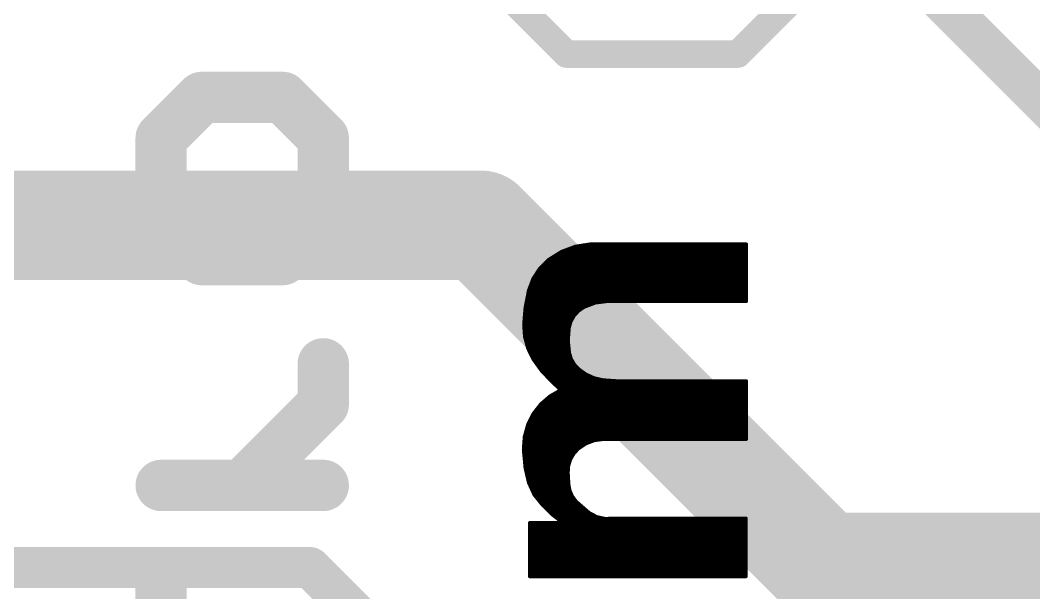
# Model space of a CAD drawing. Extents: x -0.1 to 52.8, y -11.4 to 50.9.
# Drawn here: x 25.79 to 33.31, y 25.21 to 29.46 of the extents above; entities that cross this region are included whole.
import ezdxf

# ---------------------------------------------------------------- set-up
doc = ezdxf.new("R2010")
doc.units = 0
for name, color, linetype in [('1', 12, 'CONTINUOUS'), ('21', 41, 'CONTINUOUS'), ('22', 40, 'CONTINUOUS')]:
    doc.layers.add(name, color=color, linetype=linetype)

msp = doc.modelspace()

# ---------------------------------------------------------------- linework, layer by layer
at = {"layer": '1'}
for points, const_width in [([(33.02, 29.21), (32.512, 29.718)], 0.3048), ([(34.29, 27.94), (33.02, 29.21)], 0.3048), ([(29.21, 27.94), (24.13, 27.94)], 0.8128), ([(31.75, 25.4), (29.21, 27.94)], 0.8128), ([(40.64, 25.4), (31.75, 25.4)], 0.8128), ([(27.94, 25.4), (24.13, 25.4)], 0.3048), ([(30.48, 22.86), (27.94, 25.4)], 0.3048)]:
    msp.add_lwpolyline(points, dxfattribs=dict(at, const_width=const_width))
for points, const_width in [([(33.0739, 29.2639, 1), (32.9661, 29.1561)], 0.1524), ([(32.9661, 29.1561, 1), (33.0739, 29.2639)], 0.1524), ([(29.3537, 28.0837, 1), (29.0663, 27.7963)], 0.4064), ([(29.21, 27.7368, 1), (29.21, 28.1432)], 0.4064), ([(31.75, 25.6032, 1), (31.75, 25.1968)], 0.4064), ([(31.6063, 25.2563, 1), (31.8937, 25.5437)], 0.4064), ([(27.9939, 25.4539, 1), (27.8861, 25.3461)], 0.1524), ([(27.94, 25.3238, 1), (27.94, 25.4762)], 0.1524)]:
    msp.add_lwpolyline(points, format="xyb", dxfattribs=dict(at, const_width=const_width))
at = {"layer": '21'}
for points, const_width in [([(29.21, 29.845), (29.845, 29.21)], 0.2032), ([(31.115, 29.21), (31.75, 29.845)], 0.2032), ([(29.845, 29.21), (31.115, 29.21)], 0.2032), ([(29.8068, 27.7448), (29.9107, 27.7835)], 0.0254), ([(29.8535, 27.7622), (31.1785, 27.7622)], 0.0254), ([(29.9107, 27.7835), (30.0203, 27.8003)], 0.0254), ([(29.9376, 27.7876), (31.1785, 27.7876)], 0.0254), ([(30.0203, 27.8003), (31.1785, 27.8003)], 0.0254), ([(31.1785, 27.8003), (31.1785, 27.3761)], 0.0254), ([(29.6465, 27.6215), (29.7129, 27.686)], 0.0254), ([(29.7129, 27.686), (29.8068, 27.7448)], 0.0254), ([(29.7129, 27.686), (31.1785, 27.686)], 0.0254), ([(29.7535, 27.7114), (31.1785, 27.7114)], 0.0254), ([(29.794, 27.7368), (31.1785, 27.7368)], 0.0254), ([(29.5958, 27.544), (29.6465, 27.6215)], 0.0254), ([(29.6388, 27.6098), (31.1785, 27.6098)], 0.0254), ([(29.6606, 27.6352), (31.1785, 27.6352)], 0.0254), ([(29.6868, 27.6606), (31.1785, 27.6606)], 0.0254), ([(29.5631, 27.4574), (29.5958, 27.544)], 0.0254), ([(29.5918, 27.5336), (31.1785, 27.5336)], 0.0254), ([(29.6056, 27.559), (31.1785, 27.559)], 0.0254), ([(29.6222, 27.5844), (31.1785, 27.5844)], 0.0254), ([(29.5382, 27.3314), (29.5631, 27.4574)], 0.0254), ([(29.5631, 27.4574), (31.1785, 27.4574)], 0.0254), ([(29.5727, 27.4828), (31.1785, 27.4828)], 0.0254), ([(29.5822, 27.5082), (31.1785, 27.5082)], 0.0254), ([(29.5481, 27.3812), (31.1785, 27.3812)], 0.0254), ([(29.5531, 27.4066), (31.1785, 27.4066)], 0.0254), ([(29.5581, 27.432), (31.1785, 27.432)], 0.0254), ([(30.1498, 27.3761), (30.0595, 27.3651)], 0.0254), ([(31.1785, 27.3761), (30.1498, 27.3761)], 0.0254), ([(29.5275, 27.2034), (29.5382, 27.3314)], 0.0254), ([(29.536, 27.305), (29.9337, 27.305)], 0.0254), ([(29.5381, 27.3304), (29.9708, 27.3304)], 0.0254), ([(29.543, 27.3558), (30.0349, 27.3558)], 0.0254), ([(29.9337, 27.3051), (29.9004, 27.2686)], 0.0254), ([(29.9745, 27.3329), (29.9337, 27.3051)], 0.0254), ([(30.0595, 27.3651), (29.9745, 27.3329)], 0.0254), ([(29.5296, 27.2288), (29.8782, 27.2288)], 0.0254), ([(29.5318, 27.2542), (29.8924, 27.2542)], 0.0254), ([(29.5339, 27.2796), (29.9105, 27.2796)], 0.0254), ([(29.8763, 27.2255), (29.8628, 27.178)], 0.0254), ([(29.9004, 27.2686), (29.8763, 27.2255)], 0.0254), ([(29.5336, 27.114), (29.5275, 27.2034)], 0.0254), ([(29.5275, 27.2034), (29.87, 27.2034)], 0.0254), ([(29.5292, 27.178), (29.8628, 27.178)], 0.0254), ([(29.531, 27.1526), (29.8609, 27.1526)], 0.0254), ([(29.8628, 27.178), (29.8558, 27.0852)], 0.0254), ([(29.5327, 27.1272), (29.859, 27.1272)], 0.0254), ([(29.5568, 27.0274), (29.5336, 27.114)], 0.0254), ([(29.5369, 27.1018), (29.8571, 27.1018)], 0.0254), ([(29.5437, 27.0764), (29.8567, 27.0764)], 0.0254), ([(29.8558, 27.0852), (29.8653, 26.9926)], 0.0254), ([(29.5505, 27.051), (29.8593, 27.051)], 0.0254), ([(29.5961, 26.9469), (29.5568, 27.0274)], 0.0254), ([(29.5577, 27.0256), (29.8619, 27.0256)], 0.0254), ([(29.5701, 27.0002), (29.8645, 27.0002)], 0.0254), ([(29.5825, 26.9748), (29.8708, 26.9748)], 0.0254), ([(29.5949, 26.9494), (29.8785, 26.9494)], 0.0254), ([(29.6599, 26.858), (29.5961, 26.9469)], 0.0254), ([(29.6125, 26.924), (29.8928, 26.924)], 0.0254), ([(29.8653, 26.9926), (29.8786, 26.9491)], 0.0254), ([(29.8786, 26.9491), (29.901, 26.9095)], 0.0254), ([(29.6308, 26.8986), (29.9108, 26.8986)], 0.0254), ([(29.649, 26.8732), (29.9348, 26.8732)], 0.0254), ([(29.7358, 26.7792), (29.6599, 26.858)], 0.0254), ([(29.6697, 26.8478), (29.9696, 26.8478)], 0.0254), ([(29.901, 26.9095), (29.9314, 26.8757)], 0.0254), ([(29.9314, 26.8757), (29.9863, 26.8356)], 0.0254), ([(29.6942, 26.8224), (30.0152, 26.8224)], 0.0254), ([(29.7187, 26.797), (30.0923, 26.797)], 0.0254), ([(29.784, 26.7335), (29.7358, 26.7792)], 0.0254), ([(29.7438, 26.7716), (31.1785, 26.7716)], 0.0254), ([(29.9863, 26.8356), (30.048, 26.8073)], 0.0254), ([(30.048, 26.8073), (30.1142, 26.7919)], 0.0254), ([(30.1142, 26.7919), (30.226, 26.7843)], 0.0254), ([(30.226, 26.7843), (31.1785, 26.7843)], 0.0254), ([(31.1785, 26.7843), (31.1785, 26.3525)], 0.0254), ([(29.7199, 26.6713), (29.7967, 26.7157)], 0.0254), ([(29.7616, 26.6954), (31.1785, 26.6954)], 0.0254), ([(29.7706, 26.7462), (31.1785, 26.7462)], 0.0254), ([(29.7931, 26.7244), (29.784, 26.7335)], 0.0254), ([(29.7958, 26.7204), (29.7931, 26.7244)], 0.0254), ([(29.7955, 26.7208), (31.1785, 26.7208)], 0.0254), ([(29.7967, 26.7157), (29.7958, 26.7204)], 0.0254), ([(29.653, 26.6132), (29.7199, 26.6713)], 0.0254), ([(29.6599, 26.6192), (31.1785, 26.6192)], 0.0254), ([(29.6892, 26.6446), (31.1785, 26.6446)], 0.0254), ([(29.7184, 26.67), (31.1785, 26.67)], 0.0254), ([(29.558, 26.4643), (29.5983, 26.5433)], 0.0254), ([(29.5982, 26.543), (31.1785, 26.543)], 0.0254), ([(29.5983, 26.5433), (29.653, 26.6132)], 0.0254), ([(29.618, 26.5684), (31.1785, 26.5684)], 0.0254), ([(29.6378, 26.5938), (31.1785, 26.5938)], 0.0254), ([(29.5722, 26.4922), (31.1785, 26.4922)], 0.0254), ([(29.5852, 26.5176), (31.1785, 26.5176)], 0.0254), ([(29.5319, 26.372), (29.558, 26.4643)], 0.0254), ([(29.5444, 26.416), (31.1785, 26.416)], 0.0254), ([(29.5515, 26.4414), (31.1785, 26.4414)], 0.0254), ([(29.5593, 26.4668), (31.1785, 26.4668)], 0.0254), ([(29.525, 26.2763), (29.5319, 26.372)], 0.0254), ([(29.5296, 26.3398), (30.0413, 26.3398)], 0.0254), ([(29.5314, 26.3652), (31.1785, 26.3652)], 0.0254), ([(29.5372, 26.3906), (31.1785, 26.3906)], 0.0254), ([(29.9886, 26.3201), (29.9314, 26.2814)], 0.0254), ([(30.0533, 26.3443), (29.9886, 26.3201)], 0.0254), ([(30.1219, 26.3525), (30.0533, 26.3443)], 0.0254), ([(31.1785, 26.3525), (30.1219, 26.3525)], 0.0254), ([(29.5377, 26.1391), (29.525, 26.2763)], 0.0254), ([(29.5259, 26.289), (29.9426, 26.289)], 0.0254), ([(29.5262, 26.2636), (29.915, 26.2636)], 0.0254), ([(29.5278, 26.3144), (29.9801, 26.3144)], 0.0254), ([(29.8976, 26.2446), (29.8729, 26.2013)], 0.0254), ([(29.9314, 26.2814), (29.8976, 26.2446)], 0.0254), ([(29.5285, 26.2382), (29.8939, 26.2382)], 0.0254), ([(29.5309, 26.2128), (29.8795, 26.2128)], 0.0254), ([(29.5332, 26.1874), (29.8687, 26.1874)], 0.0254), ([(29.8729, 26.2013), (29.8585, 26.1534)], 0.0254), ([(29.5356, 26.162), (29.8611, 26.162)], 0.0254), ([(29.5631, 26.0299), (29.5377, 26.1391)], 0.0254), ([(29.5383, 26.1366), (29.8574, 26.1366)], 0.0254), ([(29.5442, 26.1112), (29.8557, 26.1112)], 0.0254), ([(29.8585, 26.1534), (29.8552, 26.1036)], 0.0254), ([(29.8552, 26.1036), (29.8602, 26.0172)], 0.0254), ([(29.5501, 26.0858), (29.8562, 26.0858)], 0.0254), ([(29.556, 26.0604), (29.8577, 26.0604)], 0.0254), ([(29.5619, 26.035), (29.8592, 26.035)], 0.0254), ([(29.6035, 25.941), (29.5631, 26.0299)], 0.0254), ([(29.8602, 26.0172), (29.8689, 25.9709)], 0.0254), ([(29.5723, 26.0096), (29.8616, 26.0096)], 0.0254), ([(29.5839, 25.9842), (29.8664, 25.9842)], 0.0254), ([(29.5954, 25.9588), (29.8742, 25.9588)], 0.0254), ([(29.6647, 25.8648), (29.6035, 25.941)], 0.0254), ([(29.8689, 25.9709), (29.8878, 25.9278)], 0.0254), ([(29.6096, 25.9334), (29.8854, 25.9334)], 0.0254), ([(29.63, 25.908), (29.9027, 25.908)], 0.0254), ([(29.6504, 25.8826), (29.9249, 25.8826)], 0.0254), ([(29.8878, 25.9278), (29.9161, 25.8902)], 0.0254), ([(29.9161, 25.8902), (30.0126, 25.8064)], 0.0254), ([(29.7434, 25.7886), (29.6647, 25.8648)], 0.0254), ([(29.6726, 25.8572), (29.9541, 25.8572)], 0.0254), ([(29.6988, 25.8318), (29.9834, 25.8318)], 0.0254), ([(29.725, 25.8064), (30.0126, 25.8064)], 0.0254), ([(30.0126, 25.8064), (30.0692, 25.7766)], 0.0254), ([(29.5707, 25.334), (29.5707, 25.7327)], 0.0254), ([(29.5707, 25.7327), (29.7917, 25.7327)], 0.0254), ([(29.5707, 25.7302), (31.176, 25.7302)], 0.0254), ([(29.7866, 25.7556), (29.7434, 25.7886)], 0.0254), ([(29.7534, 25.781), (30.0608, 25.781)], 0.0254), ([(29.7917, 25.7327), (29.7866, 25.7556)], 0.0254), ([(29.7866, 25.7556), (31.176, 25.7556)], 0.0254), ([(30.0692, 25.7766), (30.1316, 25.7627)], 0.0254), ([(30.1316, 25.7627), (30.1955, 25.7658)], 0.0254), ([(30.1955, 25.7658), (31.176, 25.7658)], 0.0254), ([(31.176, 25.7658), (31.176, 25.334)], 0.0254), ([(29.5707, 25.7048), (31.176, 25.7048)], 0.0254), ([(29.5707, 25.6794), (31.176, 25.6794)], 0.0254), ([(29.5707, 25.654), (31.176, 25.654)], 0.0254), ([(29.5707, 25.6286), (31.176, 25.6286)], 0.0254), ([(29.5707, 25.6032), (31.176, 25.6032)], 0.0254), ([(29.5707, 25.5778), (31.176, 25.5778)], 0.0254), ([(29.5707, 25.5524), (31.176, 25.5524)], 0.0254), ([(29.5707, 25.527), (31.176, 25.527)], 0.0254), ([(29.5707, 25.5016), (31.176, 25.5016)], 0.0254), ([(29.5707, 25.4762), (31.176, 25.4762)], 0.0254), ([(29.5707, 25.4508), (31.176, 25.4508)], 0.0254), ([(29.5707, 25.4254), (31.176, 25.4254)], 0.0254), ([(29.5707, 25.4), (31.176, 25.4)], 0.0254), ([(29.5707, 25.3746), (31.176, 25.3746)], 0.0254), ([(29.5707, 25.3492), (31.176, 25.3492)], 0.0254), ([(31.176, 25.334), (29.5707, 25.334)], 0.0254)]:
    msp.add_lwpolyline(points, dxfattribs=dict(at, const_width=const_width))
for points, const_width in [([(29.845, 29.2608, 1), (29.845, 29.1592)], 0.1016), ([(29.8091, 29.1741, 1), (29.8809, 29.2459)], 0.1016), ([(31.0791, 29.2459, 1), (31.1509, 29.1741)], 0.1016), ([(31.115, 29.1592, 1), (31.115, 29.2608)], 0.1016), ([(29.8535, 27.7686, 1), (29.8535, 27.7558)], 0.0127), ([(29.9098, 27.7897, 1), (29.9117, 27.7772)], 0.0127), ([(29.913, 27.7775, 1), (29.9085, 27.7894)], 0.0127), ([(29.9376, 27.794, 1), (29.9376, 27.7813)], 0.0127), ([(30.0203, 27.8067, 1), (30.0203, 27.7939)], 0.0127), ([(30.0213, 27.794, 1), (30.0193, 27.8066)], 0.0127), ([(31.1849, 27.8003, 1), (31.1722, 27.8003)], 0.0127), ([(31.1785, 27.7939, 1), (31.1785, 27.8067)], 0.0127), ([(31.1785, 27.7813, 1), (31.1785, 27.794)], 0.0127), ([(31.1785, 27.7558, 1), (31.1785, 27.7686)], 0.0127), ([(29.7129, 27.6924, 1), (29.7129, 27.6796)], 0.0127), ([(29.7095, 27.6914, 1), (29.7163, 27.6806)], 0.0127), ([(29.7173, 27.6814, 1), (29.7085, 27.6906)], 0.0127), ([(29.7535, 27.7178, 1), (29.7535, 27.705)], 0.0127), ([(29.794, 27.7432, 1), (29.794, 27.7305)], 0.0127), ([(29.8046, 27.7508, 1), (29.8091, 27.7389)], 0.0127), ([(29.8102, 27.7395, 1), (29.8035, 27.7502)], 0.0127), ([(31.1785, 27.7305, 1), (31.1785, 27.7432)], 0.0127), ([(31.1785, 27.705, 1), (31.1785, 27.7178)], 0.0127), ([(31.1785, 27.6796, 1), (31.1785, 27.6924)], 0.0127), ([(29.6388, 27.6162, 1), (29.6388, 27.6034)], 0.0127), ([(29.6421, 27.626, 1), (29.6509, 27.6169)], 0.0127), ([(29.6518, 27.618, 1), (29.6412, 27.625)], 0.0127), ([(29.6606, 27.6416, 1), (29.6606, 27.6288)], 0.0127), ([(29.6868, 27.667, 1), (29.6868, 27.6543)], 0.0127), ([(31.1785, 27.6543, 1), (31.1785, 27.667)], 0.0127), ([(31.1785, 27.6288, 1), (31.1785, 27.6416)], 0.0127), ([(31.1785, 27.6034, 1), (31.1785, 27.6162)], 0.0127), ([(29.5918, 27.54, 1), (29.5918, 27.5272)], 0.0127), ([(29.5904, 27.5475, 1), (29.6011, 27.5406)], 0.0127), ([(29.6017, 27.5418, 1), (29.5898, 27.5463)], 0.0127), ([(29.6056, 27.5654, 1), (29.6056, 27.5526)], 0.0127), ([(29.6222, 27.5908, 1), (29.6222, 27.5781)], 0.0127), ([(31.1785, 27.5781, 1), (31.1785, 27.5908)], 0.0127), ([(31.1785, 27.5526, 1), (31.1785, 27.5654)], 0.0127), ([(31.1785, 27.5272, 1), (31.1785, 27.54)], 0.0127), ([(29.5631, 27.4638, 1), (29.5631, 27.451)], 0.0127), ([(29.5693, 27.4562, 1), (29.5569, 27.4586)], 0.0127), ([(29.5572, 27.4596, 1), (29.569, 27.4552)], 0.0127), ([(29.5727, 27.4892, 1), (29.5727, 27.4764)], 0.0127), ([(29.5822, 27.5146, 1), (29.5822, 27.5019)], 0.0127), ([(31.1785, 27.5019, 1), (31.1785, 27.5146)], 0.0127), ([(31.1785, 27.4764, 1), (31.1785, 27.4892)], 0.0127), ([(31.1785, 27.451, 1), (31.1785, 27.4638)], 0.0127), ([(29.5481, 27.3876, 1), (29.5481, 27.3748)], 0.0127), ([(29.5531, 27.413, 1), (29.5531, 27.4002)], 0.0127), ([(29.5581, 27.4384, 1), (29.5581, 27.4257)], 0.0127), ([(30.1498, 27.3825, 1), (30.1498, 27.3697)], 0.0127), ([(30.1506, 27.3698, 1), (30.149, 27.3824)], 0.0127), ([(31.1785, 27.4257, 1), (31.1785, 27.4384)], 0.0127), ([(31.1785, 27.4002, 1), (31.1785, 27.413)], 0.0127), ([(31.1785, 27.3748, 1), (31.1785, 27.3876)], 0.0127), ([(31.1785, 27.3697, 1), (31.1785, 27.3825)], 0.0127), ([(29.536, 27.3114, 1), (29.536, 27.2986)], 0.0127), ([(29.5381, 27.3368, 1), (29.5381, 27.324)], 0.0127), ([(29.5445, 27.3309, 1), (29.5319, 27.3319)], 0.0127), ([(29.532, 27.3326, 1), (29.5444, 27.3302)], 0.0127), ([(29.543, 27.3622, 1), (29.543, 27.3495)], 0.0127), ([(29.9301, 27.3103, 1), (29.9373, 27.2998)], 0.0127), ([(29.9384, 27.3008, 1), (29.929, 27.3093)], 0.0127), ([(29.9337, 27.2986, 1), (29.9337, 27.3114)], 0.0127), ([(29.9722, 27.3388, 1), (29.9768, 27.327)], 0.0127), ([(29.9708, 27.324, 1), (29.9708, 27.3368)], 0.0127), ([(29.9781, 27.3277, 1), (29.9709, 27.3381)], 0.0127), ([(30.0349, 27.3495, 1), (30.0349, 27.3622)], 0.0127), ([(30.0588, 27.3715, 1), (30.0603, 27.3588)], 0.0127), ([(30.0618, 27.3592, 1), (30.0573, 27.3711)], 0.0127), ([(31.1722, 27.3761, 1), (31.1849, 27.3761)], 0.0127), ([(29.5296, 27.2352, 1), (29.5296, 27.2224)], 0.0127), ([(29.5318, 27.2606, 1), (29.5318, 27.2478)], 0.0127), ([(29.5339, 27.286, 1), (29.5339, 27.2733)], 0.0127), ([(29.8708, 27.2286, 1), (29.8819, 27.2224)], 0.0127), ([(29.8825, 27.2237, 1), (29.8702, 27.2272)], 0.0127), ([(29.8782, 27.2224, 1), (29.8782, 27.2352)], 0.0127), ([(29.8924, 27.2478, 1), (29.8924, 27.2606)], 0.0127), ([(29.8957, 27.2729, 1), (29.9051, 27.2643)], 0.0127), ([(29.906, 27.2655, 1), (29.8949, 27.2717)], 0.0127), ([(29.9105, 27.2733, 1), (29.9105, 27.286)], 0.0127), ([(29.5275, 27.2098, 1), (29.5275, 27.1971)], 0.0127), ([(29.5338, 27.2038, 1), (29.5212, 27.203)], 0.0127), ([(29.5212, 27.2039, 1), (29.5338, 27.2029)], 0.0127), ([(29.5292, 27.1844, 1), (29.5292, 27.1716)], 0.0127), ([(29.531, 27.159, 1), (29.531, 27.1462)], 0.0127), ([(29.8691, 27.1775, 1), (29.8565, 27.1785)], 0.0127), ([(29.8567, 27.1797, 1), (29.8689, 27.1763)], 0.0127), ([(29.8609, 27.1462, 1), (29.8609, 27.159)], 0.0127), ([(29.8628, 27.1716, 1), (29.8628, 27.1844)], 0.0127), ([(29.87, 27.1971, 1), (29.87, 27.2098)], 0.0127), ([(29.5327, 27.1336, 1), (29.5327, 27.1209)], 0.0127), ([(29.5398, 27.1156, 1), (29.5275, 27.1124)], 0.0127), ([(29.5273, 27.1136, 1), (29.54, 27.1144)], 0.0127), ([(29.5369, 27.1082, 1), (29.5369, 27.0954)], 0.0127), ([(29.5437, 27.0828, 1), (29.5437, 27.07)], 0.0127), ([(29.8622, 27.0858, 1), (29.8495, 27.0845)], 0.0127), ([(29.8495, 27.0857, 1), (29.8622, 27.0847)], 0.0127), ([(29.8567, 27.07, 1), (29.8567, 27.0828)], 0.0127), ([(29.8571, 27.0954, 1), (29.8571, 27.1082)], 0.0127), ([(29.859, 27.1209, 1), (29.859, 27.1336)], 0.0127), ([(29.5505, 27.0574, 1), (29.5505, 27.0447)], 0.0127), ([(29.5625, 27.0302, 1), (29.5511, 27.0246)], 0.0127), ([(29.5507, 27.0258, 1), (29.5629, 27.0291)], 0.0127), ([(29.5577, 27.032, 1), (29.5577, 27.0192)], 0.0127), ([(29.5701, 27.0066, 1), (29.5701, 26.9938)], 0.0127), ([(29.8593, 27.0447, 1), (29.8593, 27.0574)], 0.0127), ([(29.8619, 27.0192, 1), (29.8619, 27.032)], 0.0127), ([(29.8645, 26.9938, 1), (29.8645, 27.0066)], 0.0127), ([(29.5825, 26.9812, 1), (29.5825, 26.9685)], 0.0127), ([(29.5949, 26.9558, 1), (29.5949, 26.943)], 0.0127), ([(29.6013, 26.9506, 1), (29.5909, 26.9432)], 0.0127), ([(29.5904, 26.9441, 1), (29.6018, 26.9497)], 0.0127), ([(29.6125, 26.9304, 1), (29.6125, 26.9177)], 0.0127), ([(29.8714, 26.9945, 1), (29.8592, 26.9907)], 0.0127), ([(29.859, 26.992, 1), (29.8716, 26.9932)], 0.0127), ([(29.8708, 26.9685, 1), (29.8708, 26.9812)], 0.0127), ([(29.8842, 26.9522, 1), (29.8731, 26.946)], 0.0127), ([(29.8726, 26.9473, 1), (29.8847, 26.951)], 0.0127), ([(29.8785, 26.943, 1), (29.8785, 26.9558)], 0.0127), ([(29.8928, 26.9177, 1), (29.8928, 26.9304)], 0.0127), ([(29.6308, 26.905, 1), (29.6308, 26.8923)], 0.0127), ([(29.649, 26.8796, 1), (29.649, 26.8668)], 0.0127), ([(29.6645, 26.8624, 1), (29.6553, 26.8536)], 0.0127), ([(29.6547, 26.8543, 1), (29.6651, 26.8617)], 0.0127), ([(29.6697, 26.8542, 1), (29.6697, 26.8415)], 0.0127), ([(29.9057, 26.9138, 1), (29.8963, 26.9053)], 0.0127), ([(29.8955, 26.9064, 1), (29.9065, 26.9127)], 0.0127), ([(29.9108, 26.8923, 1), (29.9108, 26.905)], 0.0127), ([(29.9351, 26.8808, 1), (29.9277, 26.8706)], 0.0127), ([(29.9267, 26.8715, 1), (29.9361, 26.8799)], 0.0127), ([(29.9348, 26.8668, 1), (29.9348, 26.8796)], 0.0127), ([(29.9696, 26.8415, 1), (29.9696, 26.8542)], 0.0127), ([(29.6942, 26.8288, 1), (29.6942, 26.8161)], 0.0127), ([(29.7187, 26.8034, 1), (29.7187, 26.7906)], 0.0127), ([(29.7402, 26.7838, 1), (29.7314, 26.7746)], 0.0127), ([(29.7312, 26.7748, 1), (29.7404, 26.7836)], 0.0127), ([(29.7438, 26.778, 1), (29.7438, 26.7653)], 0.0127), ([(29.9889, 26.8414, 1), (29.9836, 26.8299)], 0.0127), ([(29.9825, 26.8305, 1), (29.99, 26.8408)], 0.0127), ([(30.0152, 26.8161, 1), (30.0152, 26.8288)], 0.0127), ([(30.0495, 26.8135, 1), (30.0466, 26.8011)], 0.0127), ([(30.0454, 26.8016, 1), (30.0507, 26.8131)], 0.0127), ([(30.0923, 26.7906, 1), (30.0923, 26.8034)], 0.0127), ([(30.1146, 26.7982, 1), (30.1138, 26.7856)], 0.0127), ([(30.1128, 26.7857, 1), (30.1156, 26.7981)], 0.0127), ([(30.226, 26.7907, 1), (30.226, 26.778)], 0.0127), ([(30.2256, 26.778, 1), (30.2264, 26.7906)], 0.0127), ([(31.1849, 26.7843, 1), (31.1722, 26.7843)], 0.0127), ([(31.1785, 26.778, 1), (31.1785, 26.7907)], 0.0127), ([(31.1785, 26.7653, 1), (31.1785, 26.778)], 0.0127), ([(29.7616, 26.7018, 1), (29.7616, 26.6891)], 0.0127), ([(29.7706, 26.7526, 1), (29.7706, 26.7399)], 0.0127), ([(29.7885, 26.738, 1), (29.7795, 26.729)], 0.0127), ([(29.7796, 26.7289, 1), (29.7884, 26.7381)], 0.0127), ([(29.7984, 26.7279, 1), (29.7878, 26.7209)], 0.0127), ([(29.7886, 26.7199, 1), (29.7976, 26.7289)], 0.0127), ([(29.7955, 26.7272, 1), (29.7955, 26.7144)], 0.0127), ([(29.802, 26.7216, 1), (29.7895, 26.7192)], 0.0127), ([(29.7905, 26.7169, 1), (29.801, 26.724)], 0.0127), ([(29.7905, 26.7145, 1), (29.8029, 26.7169)], 0.0127), ([(29.7999, 26.7102, 1), (29.7935, 26.7212)], 0.0127), ([(31.1785, 26.7399, 1), (31.1785, 26.7526)], 0.0127), ([(31.1785, 26.7144, 1), (31.1785, 26.7272)], 0.0127), ([(31.1785, 26.6891, 1), (31.1785, 26.7018)], 0.0127), ([(29.6599, 26.6256, 1), (29.6599, 26.6129)], 0.0127), ([(29.6892, 26.651, 1), (29.6892, 26.6382)], 0.0127), ([(29.7184, 26.6764, 1), (29.7184, 26.6637)], 0.0127), ([(29.7167, 26.6768, 1), (29.7231, 26.6658)], 0.0127), ([(29.7241, 26.6665, 1), (29.7157, 26.6761)], 0.0127), ([(31.1785, 26.6637, 1), (31.1785, 26.6764)], 0.0127), ([(31.1785, 26.6382, 1), (31.1785, 26.651)], 0.0127), ([(31.1785, 26.6129, 1), (31.1785, 26.6256)], 0.0127), ([(29.5982, 26.5494, 1), (29.5982, 26.5367)], 0.0127), ([(29.604, 26.5404, 1), (29.5927, 26.5462)], 0.0127), ([(29.618, 26.5748, 1), (29.618, 26.562)], 0.0127), ([(29.6378, 26.6002, 1), (29.6378, 26.5875)], 0.0127), ([(29.6488, 26.6179, 1), (29.6571, 26.6084)], 0.0127), ([(29.658, 26.6092, 1), (29.648, 26.6171)], 0.0127), ([(31.1785, 26.5875, 1), (31.1785, 26.6002)], 0.0127), ([(31.1785, 26.562, 1), (31.1785, 26.5748)], 0.0127), ([(31.1785, 26.5367, 1), (31.1785, 26.5494)], 0.0127), ([(29.5722, 26.4986, 1), (29.5722, 26.4858)], 0.0127), ([(29.5852, 26.524, 1), (29.5852, 26.5113)], 0.0127), ([(29.5933, 26.5472, 1), (29.6033, 26.5394)], 0.0127), ([(31.1785, 26.5113, 1), (31.1785, 26.524)], 0.0127), ([(31.1785, 26.4858, 1), (31.1785, 26.4986)], 0.0127), ([(29.5444, 26.4224, 1), (29.5444, 26.4096)], 0.0127), ([(29.5515, 26.4478, 1), (29.5515, 26.4351)], 0.0127), ([(29.5523, 26.4672, 1), (29.5637, 26.4614)], 0.0127), ([(29.5641, 26.4626, 1), (29.5519, 26.466)], 0.0127), ([(29.5593, 26.4732, 1), (29.5593, 26.4605)], 0.0127), ([(31.1785, 26.4605, 1), (31.1785, 26.4732)], 0.0127), ([(31.1785, 26.4351, 1), (31.1785, 26.4478)], 0.0127), ([(31.1785, 26.4096, 1), (31.1785, 26.4224)], 0.0127), ([(29.5296, 26.3462, 1), (29.5296, 26.3334)], 0.0127), ([(29.5314, 26.3716, 1), (29.5314, 26.3589)], 0.0127), ([(29.5258, 26.3737, 1), (29.5381, 26.3703)], 0.0127), ([(29.5383, 26.3715, 1), (29.5256, 26.3724)], 0.0127), ([(29.5372, 26.397, 1), (29.5372, 26.3843)], 0.0127), ([(29.9864, 26.3261, 1), (29.9908, 26.3142)], 0.0127), ([(29.9922, 26.3149, 1), (29.985, 26.3254)], 0.0127), ([(30.0413, 26.3334, 1), (30.0413, 26.3462)], 0.0127), ([(30.0526, 26.3506, 1), (30.0541, 26.338)], 0.0127), ([(30.0555, 26.3383, 1), (30.0511, 26.3502)], 0.0127), ([(30.1219, 26.3589, 1), (30.1219, 26.3462)], 0.0127), ([(30.1227, 26.3462, 1), (30.1211, 26.3588)], 0.0127), ([(31.1722, 26.3525, 1), (31.1849, 26.3525)], 0.0127), ([(31.1785, 26.3843, 1), (31.1785, 26.397)], 0.0127), ([(31.1785, 26.3589, 1), (31.1785, 26.3716)], 0.0127), ([(31.1785, 26.3462, 1), (31.1785, 26.3589)], 0.0127), ([(29.5313, 26.2769, 1), (29.5187, 26.2757)], 0.0127), ([(29.5187, 26.2768, 1), (29.5313, 26.2758)], 0.0127), ([(29.5259, 26.2954, 1), (29.5259, 26.2827)], 0.0127), ([(29.5262, 26.27, 1), (29.5262, 26.2572)], 0.0127), ([(29.5278, 26.3208, 1), (29.5278, 26.3081)], 0.0127), ([(29.8929, 26.2489, 1), (29.9023, 26.2403)], 0.0127), ([(29.9031, 26.2415, 1), (29.8921, 26.2478)], 0.0127), ([(29.915, 26.2572, 1), (29.915, 26.27)], 0.0127), ([(29.9278, 26.2867, 1), (29.935, 26.2761)], 0.0127), ([(29.9361, 26.2771, 1), (29.9267, 26.2857)], 0.0127), ([(29.9426, 26.2827, 1), (29.9426, 26.2954)], 0.0127), ([(29.9801, 26.3081, 1), (29.9801, 26.3208)], 0.0127), ([(29.5285, 26.2446, 1), (29.5285, 26.2319)], 0.0127), ([(29.5309, 26.2192, 1), (29.5309, 26.2065)], 0.0127), ([(29.5332, 26.1938, 1), (29.5332, 26.181)], 0.0127), ([(29.8674, 26.2044, 1), (29.8784, 26.1981)], 0.0127), ([(29.879, 26.1994, 1), (29.8668, 26.2031)], 0.0127), ([(29.8687, 26.181, 1), (29.8687, 26.1938)], 0.0127), ([(29.8795, 26.2065, 1), (29.8795, 26.2192)], 0.0127), ([(29.8939, 26.2319, 1), (29.8939, 26.2446)], 0.0127), ([(29.5356, 26.1684, 1), (29.5356, 26.1557)], 0.0127), ([(29.5439, 26.1405, 1), (29.5315, 26.1377)], 0.0127), ([(29.5314, 26.1385, 1), (29.544, 26.1397)], 0.0127), ([(29.5383, 26.143, 1), (29.5383, 26.1303)], 0.0127), ([(29.5442, 26.1176, 1), (29.5442, 26.1048)], 0.0127), ([(29.8615, 26.104, 1), (29.8489, 26.1032)], 0.0127), ([(29.8489, 26.104, 1), (29.8615, 26.1032)], 0.0127), ([(29.8648, 26.153, 1), (29.8522, 26.1538)], 0.0127), ([(29.8524, 26.1553, 1), (29.8646, 26.1516)], 0.0127), ([(29.8557, 26.1048, 1), (29.8557, 26.1176)], 0.0127), ([(29.8574, 26.1303, 1), (29.8574, 26.143)], 0.0127), ([(29.8611, 26.1557, 1), (29.8611, 26.1684)], 0.0127), ([(29.5501, 26.0922, 1), (29.5501, 26.0795)], 0.0127), ([(29.556, 26.0668, 1), (29.556, 26.0541)], 0.0127), ([(29.5619, 26.0414, 1), (29.5619, 26.0286)], 0.0127), ([(29.5689, 26.0325, 1), (29.5573, 26.0273)], 0.0127), ([(29.5569, 26.0285, 1), (29.5693, 26.0313)], 0.0127), ([(29.8664, 26.0184, 1), (29.854, 26.016)], 0.0127), ([(29.8562, 26.0795, 1), (29.8562, 26.0922)], 0.0127), ([(29.8577, 26.0541, 1), (29.8577, 26.0668)], 0.0127), ([(29.8592, 26.0286, 1), (29.8592, 26.0414)], 0.0127), ([(29.5723, 26.016, 1), (29.5723, 26.0033)], 0.0127), ([(29.5839, 25.9906, 1), (29.5839, 25.9779)], 0.0127), ([(29.5954, 25.9652, 1), (29.5954, 25.9524)], 0.0127), ([(29.6085, 25.9449, 1), (29.5986, 25.937)], 0.0127), ([(29.8539, 26.0168, 1), (29.8665, 26.0176)], 0.0127), ([(29.8616, 26.0033, 1), (29.8616, 26.016)], 0.0127), ([(29.8747, 25.9735, 1), (29.863, 25.9684)], 0.0127), ([(29.8626, 25.9698, 1), (29.8751, 25.9721)], 0.0127), ([(29.8664, 25.9779, 1), (29.8664, 25.9906)], 0.0127), ([(29.8742, 25.9524, 1), (29.8742, 25.9652)], 0.0127), ([(29.5978, 25.9383, 1), (29.6093, 25.9436)], 0.0127), ([(29.6096, 25.9398, 1), (29.6096, 25.9271)], 0.0127), ([(29.63, 25.9144, 1), (29.63, 25.9017)], 0.0127), ([(29.6504, 25.889, 1), (29.6504, 25.8762)], 0.0127), ([(29.8929, 25.9317, 1), (29.8827, 25.924)], 0.0127), ([(29.882, 25.9253, 1), (29.8936, 25.9304)], 0.0127), ([(29.8854, 25.9271, 1), (29.8854, 25.9398)], 0.0127), ([(29.9027, 25.9017, 1), (29.9027, 25.9144)], 0.0127), ([(29.9203, 25.895, 1), (29.9119, 25.8854)], 0.0127), ([(29.911, 25.8864, 1), (29.9212, 25.894)], 0.0127), ([(29.9249, 25.8762, 1), (29.9249, 25.889)], 0.0127), ([(29.6691, 25.8694, 1), (29.6603, 25.8602)], 0.0127), ([(29.6597, 25.8608, 1), (29.6697, 25.8688)], 0.0127), ([(29.6726, 25.8636, 1), (29.6726, 25.8509)], 0.0127), ([(29.6988, 25.8382, 1), (29.6988, 25.8255)], 0.0127), ([(29.725, 25.8128, 1), (29.725, 25.8)], 0.0127), ([(29.9541, 25.8509, 1), (29.9541, 25.8636)], 0.0127), ([(29.9834, 25.8255, 1), (29.9834, 25.8382)], 0.0127), ([(30.0156, 25.812, 1), (30.0096, 25.8008)], 0.0127), ([(30.0084, 25.8016, 1), (30.0168, 25.8112)], 0.0127), ([(30.0126, 25.8, 1), (30.0126, 25.8128)], 0.0127), ([(29.5707, 25.7366, 1), (29.5707, 25.7238)], 0.0127), ([(29.5707, 25.7391, 1), (29.5707, 25.7264)], 0.0127), ([(29.5771, 25.7327, 1), (29.5644, 25.7327)], 0.0127), ([(29.7473, 25.7936, 1), (29.7395, 25.7836)], 0.0127), ([(29.739, 25.784, 1), (29.7478, 25.7932)], 0.0127), ([(29.7534, 25.7874, 1), (29.7534, 25.7747)], 0.0127), ([(29.7866, 25.762, 1), (29.7866, 25.7492)], 0.0127), ([(29.7928, 25.757, 1), (29.7804, 25.7542)], 0.0127), ([(29.7827, 25.7506, 1), (29.7905, 25.7606)], 0.0127), ([(29.7855, 25.7313, 1), (29.7979, 25.7341)], 0.0127), ([(29.7917, 25.7264, 1), (29.7917, 25.7391)], 0.0127), ([(30.0608, 25.7747, 1), (30.0608, 25.7874)], 0.0127), ([(30.0706, 25.7828, 1), (30.0678, 25.7704)], 0.0127), ([(30.0662, 25.771, 1), (30.0721, 25.7822)], 0.0127), ([(30.1313, 25.7691, 1), (30.1319, 25.7564)], 0.0127), ([(30.1302, 25.7565, 1), (30.133, 25.7689)], 0.0127), ([(30.1955, 25.7722, 1), (30.1955, 25.7595)], 0.0127), ([(30.1958, 25.7595, 1), (30.1952, 25.7721)], 0.0127), ([(31.1824, 25.7658, 1), (31.1697, 25.7658)], 0.0127), ([(31.176, 25.7595, 1), (31.176, 25.7722)], 0.0127), ([(31.176, 25.7492, 1), (31.176, 25.762)], 0.0127), ([(31.176, 25.7238, 1), (31.176, 25.7366)], 0.0127), ([(29.5707, 25.6858, 1), (29.5707, 25.673)], 0.0127), ([(29.5707, 25.6604, 1), (29.5707, 25.6476)], 0.0127), ([(29.5707, 25.7112, 1), (29.5707, 25.6985)], 0.0127), ([(31.176, 25.6985, 1), (31.176, 25.7112)], 0.0127), ([(31.176, 25.673, 1), (31.176, 25.6858)], 0.0127), ([(31.176, 25.6476, 1), (31.176, 25.6604)], 0.0127), ([(29.5707, 25.6096, 1), (29.5707, 25.5968)], 0.0127), ([(29.5707, 25.5842, 1), (29.5707, 25.5714)], 0.0127), ([(29.5707, 25.635, 1), (29.5707, 25.6223)], 0.0127), ([(31.176, 25.6223, 1), (31.176, 25.635)], 0.0127), ([(31.176, 25.5968, 1), (31.176, 25.6096)], 0.0127), ([(31.176, 25.5714, 1), (31.176, 25.5842)], 0.0127), ([(29.5707, 25.5334, 1), (29.5707, 25.5206)], 0.0127), ([(29.5707, 25.508, 1), (29.5707, 25.4952)], 0.0127), ([(29.5707, 25.5588, 1), (29.5707, 25.5461)], 0.0127), ([(31.176, 25.5461, 1), (31.176, 25.5588)], 0.0127), ([(31.176, 25.5206, 1), (31.176, 25.5334)], 0.0127), ([(31.176, 25.4952, 1), (31.176, 25.508)], 0.0127), ([(29.5707, 25.4572, 1), (29.5707, 25.4444)], 0.0127), ([(29.5707, 25.4318, 1), (29.5707, 25.419)], 0.0127), ([(29.5707, 25.4826, 1), (29.5707, 25.4699)], 0.0127), ([(31.176, 25.4699, 1), (31.176, 25.4826)], 0.0127), ([(31.176, 25.4444, 1), (31.176, 25.4572)], 0.0127), ([(31.176, 25.419, 1), (31.176, 25.4318)], 0.0127), ([(29.5707, 25.381, 1), (29.5707, 25.3682)], 0.0127), ([(29.5707, 25.3556, 1), (29.5707, 25.3428)], 0.0127), ([(29.5707, 25.4064, 1), (29.5707, 25.3937)], 0.0127), ([(31.176, 25.3937, 1), (31.176, 25.4064)], 0.0127), ([(31.176, 25.3682, 1), (31.176, 25.381)], 0.0127), ([(31.176, 25.3428, 1), (31.176, 25.3556)], 0.0127), ([(29.5707, 25.3404, 1), (29.5707, 25.3276)], 0.0127), ([(29.5644, 25.334, 1), (29.5771, 25.334)], 0.0127), ([(31.1697, 25.334, 1), (31.1824, 25.334)], 0.0127), ([(31.176, 25.3276, 1), (31.176, 25.3404)], 0.0127)]:
    msp.add_lwpolyline(points, format="xyb", dxfattribs=dict(at, const_width=const_width))
at = {"layer": '22', "const_width": 0.381}
for points in [[(26.8351, 28.5882), (27.1359, 28.889)], [(27.1359, 28.889), (27.7376, 28.889)], [(27.7376, 28.889), (28.0384, 28.5882)], [(26.8351, 27.9865), (26.8351, 28.5882)], [(28.0384, 28.5882), (28.0384, 27.9865)], [(27.1359, 27.6857), (26.8351, 27.9865)], [(28.0384, 27.9865), (27.7376, 27.6857)], [(27.7376, 27.6857), (27.1359, 27.6857)], [(28.0384, 26.6112), (28.0384, 26.912)], [(27.4367, 26.0096), (28.0384, 26.6112)], [(26.8351, 26.0096), (28.0384, 26.0096)], [(26.8351, 24.6686), (26.8351, 25.2703)]]:
    msp.add_lwpolyline(points, dxfattribs=at)
at = {"layer": '22', "const_width": 0.1905}
for points in [[(27.1359, 28.9842, 1), (27.1359, 28.7937)], [(27.2033, 28.8216, 1), (27.0686, 28.9563)], [(27.8049, 28.9563, 1), (27.6702, 28.8216)], [(27.7376, 28.7937, 1), (27.7376, 28.9842)], [(26.9304, 28.5882, 1), (26.7399, 28.5882)], [(26.7677, 28.6555, 1), (26.9025, 28.5208)], [(28.1336, 28.5882, 1), (27.9431, 28.5882)], [(27.971, 28.5208, 1), (28.1057, 28.6555)], [(26.9025, 28.0539, 1), (26.7677, 27.9192)], [(28.1057, 27.9192, 1), (27.971, 28.0539)], [(26.7399, 27.9865, 1), (26.9304, 27.9865)], [(27.9431, 27.9865, 1), (28.1336, 27.9865)], [(27.1359, 27.7809, 1), (27.1359, 27.5904)], [(27.0686, 27.6183, 1), (27.2033, 27.753)], [(27.6702, 27.753, 1), (27.8049, 27.6183)], [(27.7376, 27.5904, 1), (27.7376, 27.7809)], [(28.1336, 26.912, 1), (27.9431, 26.912)], [(28.1057, 26.5438, 1), (27.971, 26.6785)], [(27.9431, 26.6112, 1), (28.1336, 26.6112)], [(26.8351, 26.1048, 1), (26.8351, 25.9143)], [(28.0384, 25.9143, 1), (28.0384, 26.1048)], [(27.3694, 26.0769, 1), (27.5041, 25.9422)], [(26.9304, 25.2703, 1), (26.7399, 25.2703)]]:
    msp.add_lwpolyline(points, format="xyb", dxfattribs=at)

doc.saveas('drawing.dxf')
